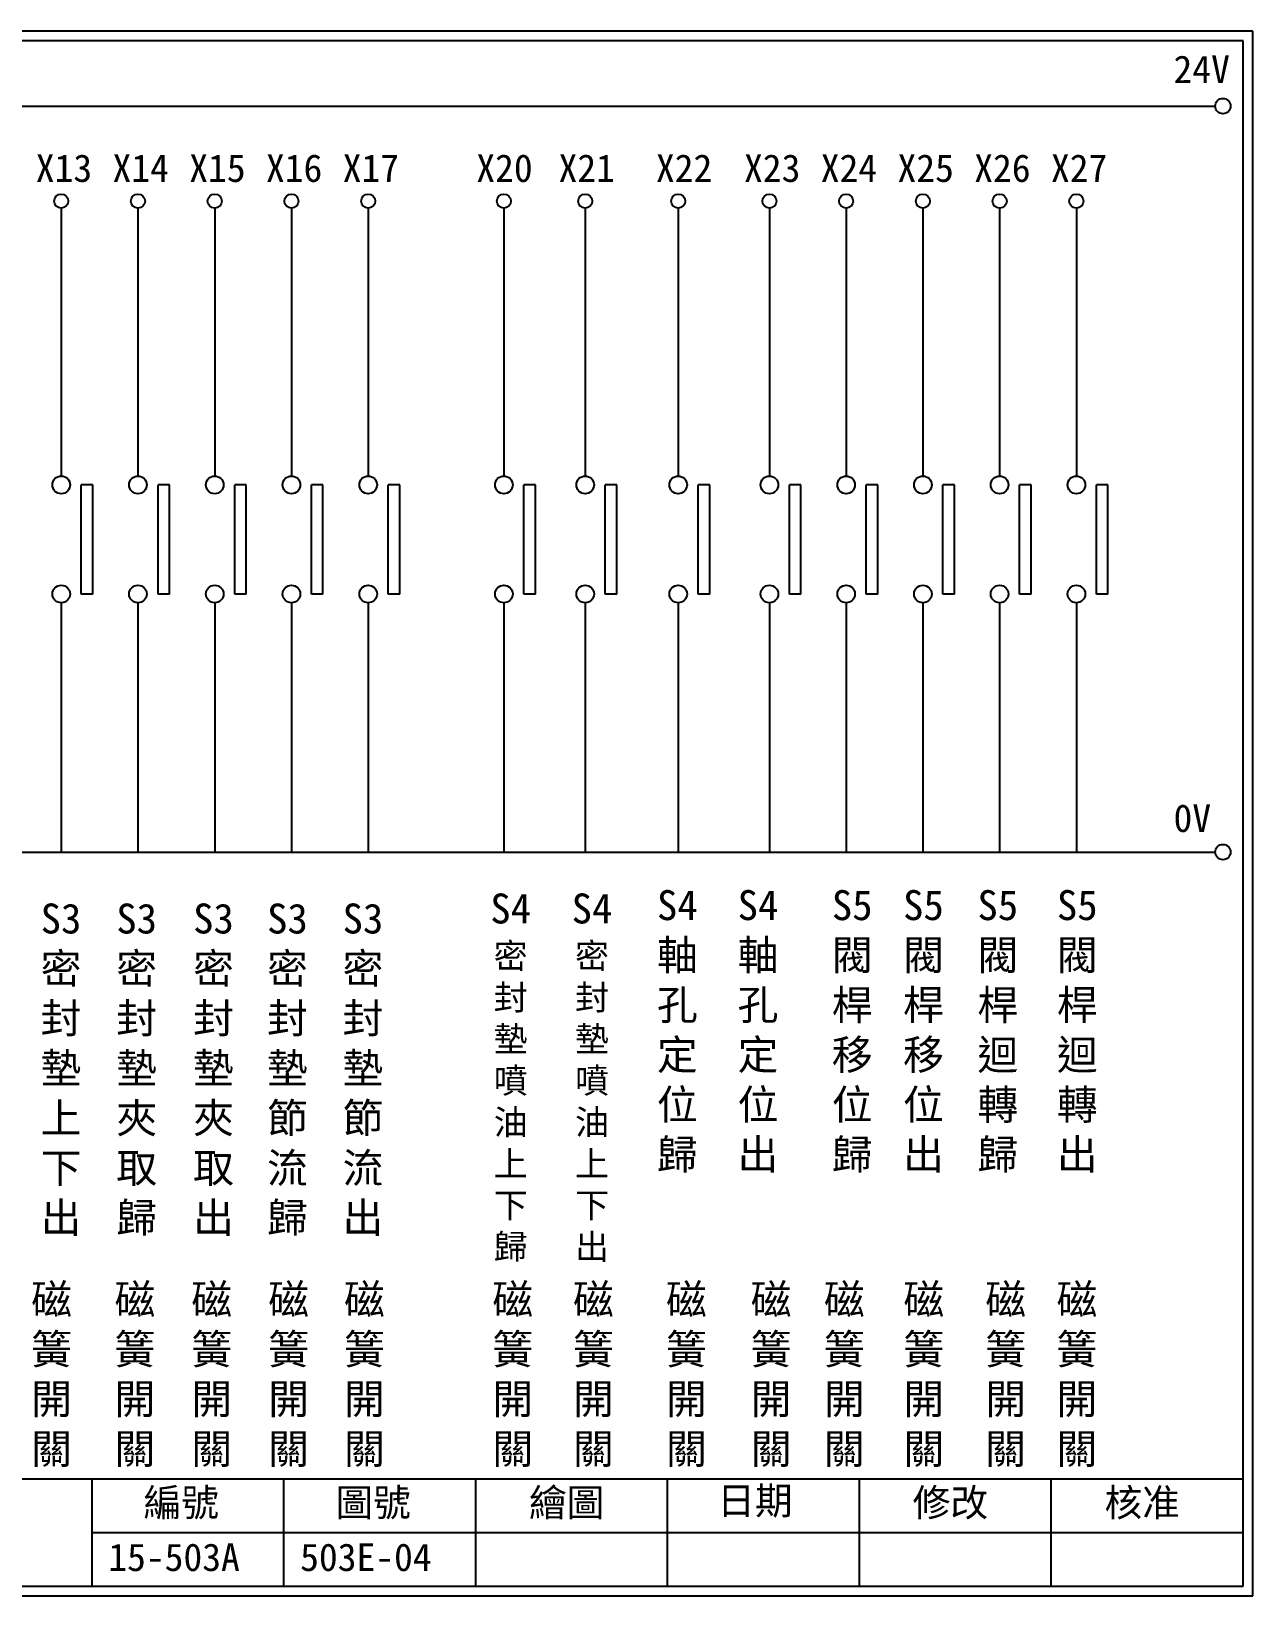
# Model space of a CAD drawing. Extents: x 325 to 612, y 3 to 207.
# Drawn here: x 453.1 to 612.3, y 3 to 207 of the extents above; entities that cross this region are included whole.
import ezdxf

# ---------------------------------------------------------------- set-up
doc = ezdxf.new("R2010")
doc.units = 0
doc.layers.get('0').update_dxf_attribs({"linetype": 'CONTINUOUS'})
doc.layers.add('圖框層', color=7, linetype='CONTINUOUS')
doc.layers.add('標尺寸層', color=3, linetype='CONTINUOUS')
doc.styles.add('CNS', font='romanc.shx', dxfattribs={"bigfont": 'chineset.shx'})
doc.styles.add('STSL', font='kaiu.ttf')

msp = doc.modelspace()

# ---------------------------------------------------------------- linework, layer by layer
for p, q in [((461.16, 147.83), (459.66, 147.83)), ((471.16, 147.83), (469.66, 147.83)), ((481.16, 147.83), (479.66, 147.83)), ((491.16, 147.83), (489.66, 147.83)), ((501.16, 147.83), (499.66, 147.83)), ((518.84, 147.83), (517.34, 147.83)), ((529.44, 147.83), (527.94, 147.83)), ((541.56, 147.83), (540.05, 147.83)), ((553.45, 147.83), (551.95, 147.83)), ((563.45, 147.83), (561.95, 147.83)), ((573.45, 147.83), (571.95, 147.83)), ((583.45, 147.83), (581.95, 147.83)), ((593.45, 147.83), (591.95, 147.83)), ((461.16, 133.6), (459.66, 133.6)), ((471.16, 133.6), (469.66, 133.6)), ((481.16, 133.6), (479.66, 133.6)), ((491.16, 133.6), (489.66, 133.6)), ((501.16, 133.6), (499.66, 133.6)), ((518.84, 133.6), (517.34, 133.6)), ((529.44, 133.6), (527.94, 133.6)), ((541.56, 133.6), (540.05, 133.6)), ((553.45, 133.6), (551.95, 133.6)), ((563.45, 133.6), (561.95, 133.6)), ((573.45, 133.6), (571.95, 133.6)), ((583.45, 133.6), (581.95, 133.6)), ((593.45, 133.6), (591.95, 133.6))]:
    msp.add_line(p, q)
for centre in [(608.44, 197.22), (608.44, 99.96)]:
    msp.add_circle(centre, 1)
at = {"layer": '圖框層', "color": 7}
for p, q in [((612.32, 206.97), (325.32, 206.97)), ((612.32, 3), (612.32, 206.97)), ((611.07, 205.72), (326.57, 205.72)), ((611.07, 4.25), (611.07, 205.72)), ((326.57, 18.25), (611.07, 18.25)), ((461.07, 4.25), (461.07, 18.25)), ((486.07, 4.25), (486.07, 18.25)), ((511.07, 4.25), (511.07, 18.25)), ((536.07, 4.25), (536.07, 18.25)), ((561.07, 4.25), (561.07, 18.25)), ((586.07, 4.25), (586.07, 18.25)), ((461.07, 11.25), (611.07, 11.25)), ((326.57, 4.25), (611.07, 4.25)), ((325.32, 3), (612.32, 3))]:
    msp.add_line(p, q, dxfattribs=at)
at = {"layer": '標尺寸層', "color": 7}
for p, q in [((329.84, 197.22), (607.44, 197.22)), ((457.05, 183.91), (457.05, 148.99)), ((467.05, 183.91), (467.05, 148.99)), ((477.05, 183.91), (477.05, 148.99)), ((487.05, 183.91), (487.05, 148.99)), ((497.05, 183.91), (497.05, 148.99)), ((514.73, 183.91), (514.73, 148.99)), ((525.33, 183.91), (525.33, 148.99)), ((537.45, 183.91), (537.45, 148.99)), ((549.34, 183.91), (549.34, 148.99)), ((559.34, 183.91), (559.34, 148.99)), ((569.34, 183.91), (569.34, 148.99)), ((579.34, 183.91), (579.34, 148.99)), ((589.34, 183.91), (589.34, 148.99)), ((459.66, 133.6), (459.66, 147.83)), ((461.16, 133.6), (461.16, 147.83)), ((469.66, 133.6), (469.66, 147.83)), ((471.16, 133.6), (471.16, 147.83)), ((479.66, 133.6), (479.66, 147.83)), ((481.16, 133.6), (481.16, 147.83)), ((489.66, 133.6), (489.66, 147.83)), ((491.16, 133.6), (491.16, 147.83)), ((499.66, 133.6), (499.66, 147.83)), ((501.16, 133.6), (501.16, 147.83)), ((517.34, 133.6), (517.34, 147.83)), ((518.84, 133.6), (518.84, 147.83)), ((527.94, 133.6), (527.94, 147.83)), ((529.44, 133.6), (529.44, 147.83)), ((540.05, 133.6), (540.05, 147.83)), ((541.56, 133.6), (541.56, 147.83)), ((551.95, 133.6), (551.95, 147.83)), ((553.45, 133.6), (553.45, 147.83)), ((561.95, 133.6), (561.95, 147.83)), ((563.45, 133.6), (563.45, 147.83)), ((571.95, 133.6), (571.95, 147.83)), ((573.45, 133.6), (573.45, 147.83)), ((581.95, 133.6), (581.95, 147.83)), ((583.45, 133.6), (583.45, 147.83)), ((591.95, 133.6), (591.95, 147.83)), ((593.45, 133.6), (593.45, 147.83)), ((457.05, 132.46), (457.05, 99.96)), ((457.05, 132.45), (457.05, 99.96)), ((467.05, 132.46), (467.05, 99.96)), ((467.05, 132.45), (467.05, 99.96)), ((477.05, 132.46), (477.05, 99.96)), ((477.05, 132.45), (477.05, 99.96)), ((487.05, 132.46), (487.05, 99.96)), ((487.05, 132.45), (487.05, 99.96)), ((497.05, 132.46), (497.05, 99.96)), ((497.05, 132.45), (497.05, 99.96)), ((514.73, 132.45), (514.73, 99.96)), ((525.33, 132.46), (525.33, 99.96)), ((525.33, 132.45), (525.33, 99.96)), ((537.45, 132.46), (537.45, 99.96)), ((537.45, 132.45), (537.45, 99.96)), ((549.34, 132.46), (549.34, 99.96)), ((549.34, 132.45), (549.34, 99.96)), ((559.34, 132.46), (559.34, 99.96)), ((559.34, 132.45), (559.34, 99.96)), ((569.34, 132.46), (569.34, 99.96)), ((569.34, 132.45), (569.34, 99.96)), ((579.34, 132.46), (579.34, 99.96)), ((579.34, 132.45), (579.34, 99.96)), ((589.34, 132.46), (589.34, 99.96)), ((589.34, 132.45), (589.34, 99.96)), ((330.05, 99.96), (607.44, 99.96))]:
    msp.add_line(p, q, dxfattribs=at)
for centre, radius in [((457.05, 184.83), 0.92), ((467.05, 184.83), 0.92), ((477.05, 184.83), 0.92), ((487.05, 184.83), 0.92), ((497.05, 184.83), 0.92), ((514.73, 184.83), 0.92), ((525.33, 184.83), 0.92), ((537.45, 184.83), 0.92), ((549.34, 184.83), 0.92), ((559.34, 184.83), 0.92), ((569.34, 184.83), 0.92), ((579.34, 184.83), 0.92), ((589.34, 184.83), 0.92), ((457.05, 147.83), 1.15), ((467.05, 147.83), 1.15), ((477.05, 147.83), 1.15), ((487.05, 147.83), 1.15), ((497.05, 147.83), 1.15), ((514.73, 147.83), 1.15), ((525.33, 147.83), 1.15), ((537.45, 147.83), 1.15), ((549.34, 147.83), 1.15), ((559.34, 147.83), 1.15), ((569.34, 147.83), 1.15), ((579.34, 147.83), 1.15), ((589.34, 147.83), 1.15), ((457.05, 133.6), 1.15), ((467.05, 133.6), 1.15), ((477.05, 133.6), 1.15), ((487.05, 133.6), 1.15), ((497.05, 133.6), 1.15), ((514.73, 133.6), 1.15), ((525.33, 133.6), 1.15), ((537.45, 133.6), 1.15), ((549.34, 133.6), 1.15), ((559.34, 133.6), 1.15), ((569.34, 133.6), 1.15), ((579.34, 133.6), 1.15), ((589.34, 133.6), 1.15)]:
    msp.add_circle(centre, radius, dxfattribs=at)

# ---------------------------------------------------------------- texts
at = {"layer": '圖框層', "color": 4, "style": 'STSL'}
for s, p in [('24V', (602, 200.22)), ('X13', (453.73, 187.33)), ('X14', (463.73, 187.33)), ('X15', (473.73, 187.33)), ('X16', (483.73, 187.33)), ('X17', (493.73, 187.33)), ('X20', (511.14, 187.33)), ('X21', (521.86, 187.33)), ('X22', (534.55, 187.33)), ('X23', (546.03, 187.33)), ('X24', (556.03, 187.33)), ('X25', (566.03, 187.33)), ('X26', (576.03, 187.33)), ('X27', (586.03, 187.33)), ('0V', (602, 102.58)), ('編號', (467.78, 13.34)), ('圖號', (492.78, 13.34)), ('繪圖', (518.01, 13.34)), ('日期', (542.54, 13.59)), ('修改', (568.01, 13.34)), ('核准', (593.01, 13.34)), ('15-503A', (463.18, 6.22)), ('503E-04', (488.18, 6.22))]:
    msp.add_text(s, height=3.6, dxfattribs=at).set_placement(p)
at = {"layer": '標尺寸層', "color": 7, "char_height": 3.9, "width": 4.9608, "attachment_point": 5, "style": 'CNS'}
for s, insert in [('{\\fDFKai-SB|b0|i0|c136|p65;S4\\H0.83333x;密封墊噴油上下\\P歸}', (515.62, 70.54)), ('{\\fDFKai-SB|b0|i0|c136|p65;S4\\H0.83333x;密封墊噴油上下\\P出}', (526.22, 70.54)), ('{\\fDFKai-SB|b0|i0|c136|p65;S4軸孔定位歸}', (537.34, 76.58)), ('{\\fDFKai-SB|b0|i0|c136|p65;S4軸孔定位出}', (547.85, 76.58)), ('{\\fDFKai-SB|b0|i0|c136|p65;S5閥桿移位歸}', (560.13, 76.58)), ('{\\fDFKai-SB|b0|i0|c136|p65;S5閥桿移位出}', (569.41, 76.58)), ('{\\fDFKai-SB|b0|i0|c136|p65;S5閥桿迴轉歸}', (579.1, 76.58)), ('{\\fDFKai-SB|b0|i0|c136|p65;S5閥桿迴轉出}', (589.46, 76.58)), ('{\\fDFKai-SB|b0|i0|c136|p65;S3密封墊上下出}', (457.02, 71.58)), ('{\\fDFKai-SB|b0|i0|c136|p65;S3密封墊夾取歸}', (466.88, 71.58)), ('{\\fDFKai-SB|b0|i0|c136|p65;S3密封墊夾取出}', (476.89, 71.58)), ('{\\fDFKai-SB|b0|i0|c136|p65;S3\\P密封墊節流歸}', (486.53, 71.58)), ('{\\fDFKai-SB|b0|i0|c136|p65;S3密封墊節流出}', (496.37, 71.58)), ('{\\fDFKai-SB|b0|i0|c136|p65;磁簧開關}', (455.79, 31.68)), ('{\\fDFKai-SB|b0|i0|c136|p65;磁簧開關}', (466.65, 31.68)), ('{\\fDFKai-SB|b0|i0|c136|p65;磁簧開關}', (476.66, 31.68)), ('{\\fDFKai-SB|b0|i0|c136|p65;磁簧開關}', (486.68, 31.68)), ('{\\fDFKai-SB|b0|i0|c136|p65;磁簧開關}', (496.56, 31.68)), ('{\\fDFKai-SB|b0|i0|c136|p65;磁簧開關}', (515.89, 31.68)), ('{\\fDFKai-SB|b0|i0|c136|p65;磁簧開關}', (526.4, 31.68)), ('{\\fDFKai-SB|b0|i0|c136|p65;磁簧開關}', (538.52, 31.68)), ('{\\fDFKai-SB|b0|i0|c136|p65;磁簧開關}', (549.56, 31.68)), ('{\\fDFKai-SB|b0|i0|c136|p65;磁簧開關}', (559.1, 31.68)), ('{\\fDFKai-SB|b0|i0|c136|p65;磁簧開關}', (569.46, 31.68)), ('{\\fDFKai-SB|b0|i0|c136|p65;磁簧開關}', (580.13, 31.68)), ('{\\fDFKai-SB|b0|i0|c136|p65;磁簧開關}', (589.41, 31.68))]:
    msp.add_mtext(s, dxfattribs=dict(at, insert=insert))

doc.saveas('drawing.dxf')
